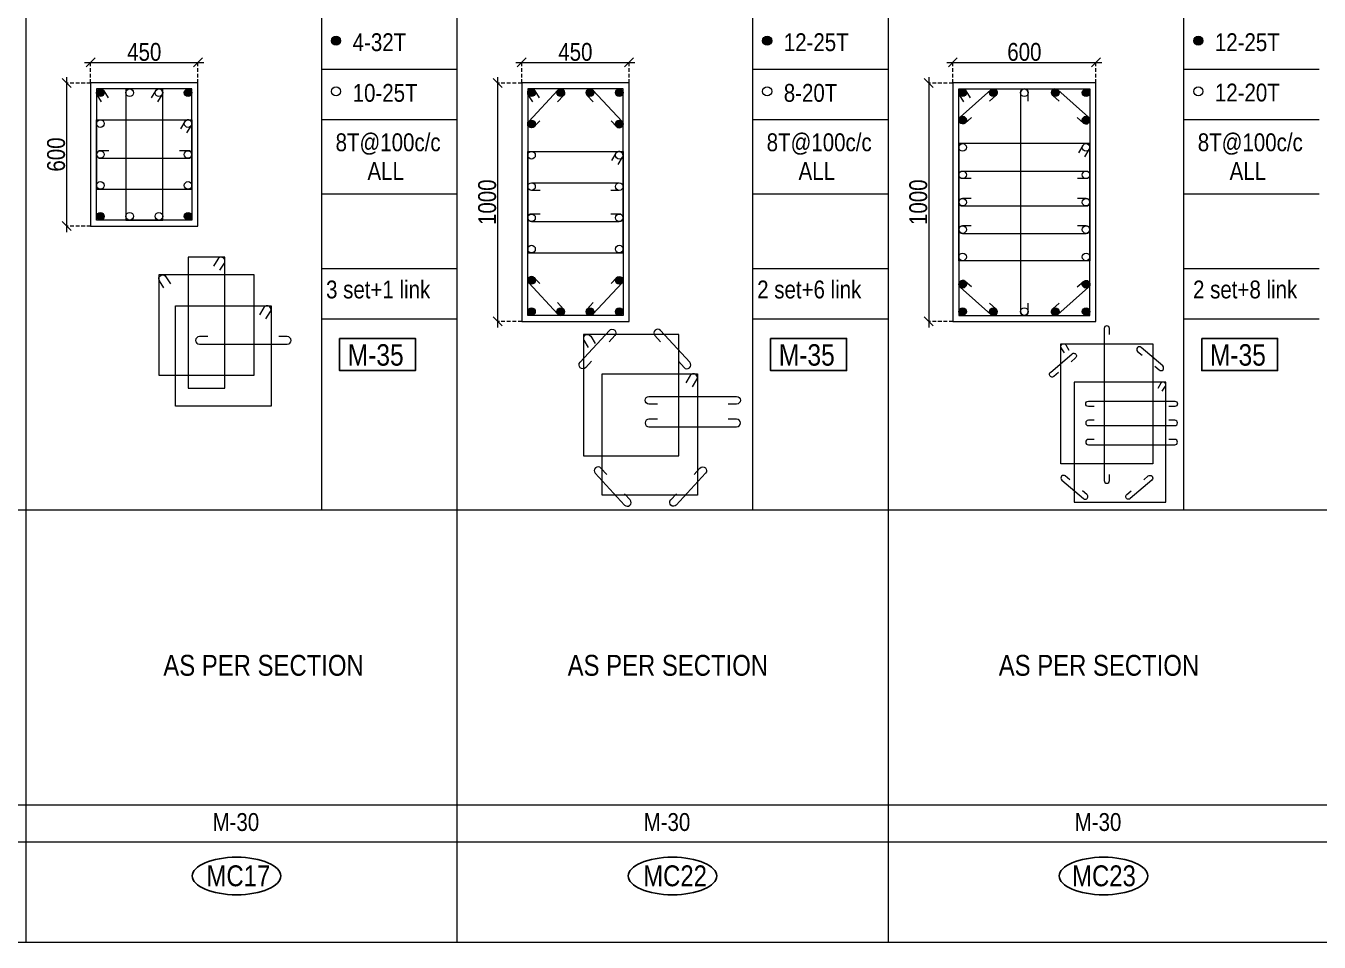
# Model space of a CAD drawing. Header units: millimetres. Extents: x 1112055 to 3390982, y -148532 to 766891.
# Drawn here: x 3125457 to 3147158, y 316778 to 332152 of the extents above; entities that cross this region are included whole.
import ezdxf
from ezdxf.enums import TextEntityAlignment as Align

# ---------------------------------------------------------------- set-up
doc = ezdxf.new("R2010")
doc.units = ezdxf.units.MM
doc.header["$PDMODE"] = 35
doc.header["$PDSIZE"] = -25
doc.linetypes.add('DASHED2', pattern=[0.375, 0.25, -0.125])
doc.linetypes.add('Hidden', pattern=[9.525, 6.35, -3.175])
for name, color, linetype, lineweight in [('B COL. SIZE DIM', 220, 'Continuous', 25), ('B COLSCH', 204, 'Continuous', 20), ('B COLUMN', 1, 'Hidden', 9), ('B STEEL', 34, 'Continuous', 15), ('B TITLE BLOCK', 250, 'Continuous', 0)]:
    doc.layers.add(name, color=color, linetype=linetype, lineweight=lineweight)
doc.layers.add('B TEXT', color=7, linetype='Continuous')
doc.styles.add('dim inside', font='romans.shx', dxfattribs={"width": 0.8, "height": 125})
doc.styles.add('SWINC', font='swissc.ttf')
doc.dimstyles.new('dim inside', dxfattribs={"dimtxt": 125, "dimasz": 100, "dimexe": 0, "dimexo": 0, "dimgap": 10, "dimtad": 0, "dimdec": 0, "dimzin": 0, "dimdsep": 46, "dimtxsty": 'dim inside', "dimblk": 'SMALL', "dimcen": 0.09, "dimadec": 0, "dimazin": 0, "dimtfac": 1, "dimtdec": 0, "dimtofl": 0, "dimtmove": 0, "dimatfit": 3, "dimfxl": 1, "dimtolj": 1, "dimtzin": 0, "dimarcsym": 2})

# ---------------------------------------------------------------- blocks, each defined once
blk = doc.blocks.new('_Oblique')
at = {"color": 0, "linetype": 'ByBlock', "lineweight": -2}
blk.add_line((-0.5, -0.5), (0.5, 0.5), dxfattribs=at)
blk = doc.blocks.new('*D4377')
at = {"layer": 'B COL. SIZE DIM', "color": 250, "lineweight": 9, "ltscale": 250, "transparency": 16777216}
blk.add_line((3133678, 331538), (3135678, 331538), dxfattribs=at)
at = {"layer": 'B COL. SIZE DIM', "color": 250, "linetype": 'DASHED2', "lineweight": 9, "ltscale": 250, "transparency": 16777216}
for p, q in [((3133778, 331193), (3133778, 331538)), ((3135578, 331193), (3135578, 331538))]:
    blk.add_line(p, q, dxfattribs=at)
at = {"layer": 'Defpoints', "color": 0, "transparency": 16777216}
for p in [(3135578, 331538), (3133778, 331193), (3135578, 331193)]:
    blk.add_point(p, dxfattribs=at)
at = {"layer": 'B COL. SIZE DIM', "color": 250, "lineweight": 9, "transparency": 16777216, "xscale": 150, "yscale": 150, "zscale": 150, "rotation": 180}
blk.add_blockref('_Oblique', (3133778, 331538), dxfattribs=at)
at = {"layer": 'B COL. SIZE DIM', "color": 250, "lineweight": 9, "transparency": 16777216, "xscale": 150, "yscale": 150, "zscale": 150}
blk.add_blockref('_Oblique', (3135578, 331538), dxfattribs=at)
at = {"layer": 'B COL. SIZE DIM', "color": 6, "transparency": 16777216, "insert": (3134678, 331713), "char_height": 300, "attachment_point": 5, "style": 'SWINC'}
blk.add_mtext('\\A1;450', dxfattribs=at)
blk = doc.blocks.new('*D4378')
at = {"layer": 'B COL. SIZE DIM', "color": 250, "lineweight": 9, "ltscale": 250, "transparency": 16777216}
blk.add_line((3133374, 331293), (3133374, 327093), dxfattribs=at)
at = {"layer": 'B COL. SIZE DIM', "color": 250, "linetype": 'DASHED2', "lineweight": 9, "ltscale": 250, "transparency": 16777216}
for p, q in [((3133778, 331193), (3133374, 331193)), ((3133778, 327193), (3133374, 327193))]:
    blk.add_line(p, q, dxfattribs=at)
at = {"layer": 'Defpoints', "color": 0, "transparency": 16777216}
for p in [(3133778, 331193), (3133374, 327193), (3133778, 327193)]:
    blk.add_point(p, dxfattribs=at)
at = {"layer": 'B COL. SIZE DIM', "color": 250, "lineweight": 9, "transparency": 16777216, "xscale": 150, "yscale": 150, "zscale": 150}
for p, rotation in [((3133374, 331193), 90), ((3133374, 327193), 270)]:
    blk.add_blockref('_Oblique', p, dxfattribs=dict(at, rotation=rotation))
at = {"layer": 'B COL. SIZE DIM', "color": 6, "transparency": 16777216, "insert": (3133199, 329193), "char_height": 300, "attachment_point": 5, "rotation": 90, "style": 'SWINC'}
blk.add_mtext('\\A1;1000', dxfattribs=at)
blk = doc.blocks.new('*D4120')
at = {"layer": 'B COL. SIZE DIM', "color": 250, "lineweight": 9, "ltscale": 250, "transparency": 16777216}
blk.add_line((3126444, 331538), (3128444, 331538), dxfattribs=at)
at = {"layer": 'B COL. SIZE DIM', "color": 250, "linetype": 'DASHED2', "lineweight": 9, "ltscale": 250, "transparency": 16777216}
for p, q in [((3126544, 331193), (3126544, 331538)), ((3128344, 331193), (3128344, 331538))]:
    blk.add_line(p, q, dxfattribs=at)
at = {"layer": 'Defpoints', "color": 0, "transparency": 16777216}
for p in [(3128344, 331538), (3126544, 331193), (3128344, 331193)]:
    blk.add_point(p, dxfattribs=at)
at = {"layer": 'B COL. SIZE DIM', "color": 250, "lineweight": 9, "transparency": 16777216, "xscale": 150, "yscale": 150, "zscale": 150, "rotation": 180}
blk.add_blockref('_Oblique', (3126544, 331538), dxfattribs=at)
at = {"layer": 'B COL. SIZE DIM', "color": 250, "lineweight": 9, "transparency": 16777216, "xscale": 150, "yscale": 150, "zscale": 150}
blk.add_blockref('_Oblique', (3128344, 331538), dxfattribs=at)
at = {"layer": 'B COL. SIZE DIM', "color": 6, "transparency": 16777216, "insert": (3127444, 331713), "char_height": 300, "attachment_point": 5, "style": 'SWINC'}
blk.add_mtext('\\A1;450', dxfattribs=at)
blk = doc.blocks.new('*D4121')
at = {"layer": 'B COL. SIZE DIM', "color": 250, "lineweight": 9, "ltscale": 250, "transparency": 16777216}
blk.add_line((3126141, 331293), (3126141, 328693), dxfattribs=at)
at = {"layer": 'B COL. SIZE DIM', "color": 250, "linetype": 'DASHED2', "lineweight": 9, "ltscale": 250, "transparency": 16777216}
for p, q in [((3126544, 331193), (3126141, 331193)), ((3126544, 328793), (3126141, 328793))]:
    blk.add_line(p, q, dxfattribs=at)
at = {"layer": 'Defpoints', "color": 0, "transparency": 16777216}
for p in [(3126544, 331193), (3126141, 328793), (3126544, 328793)]:
    blk.add_point(p, dxfattribs=at)
at = {"layer": 'B COL. SIZE DIM', "color": 250, "lineweight": 9, "transparency": 16777216, "xscale": 150, "yscale": 150, "zscale": 150}
for p, rotation in [((3126141, 331193), 90), ((3126141, 328793), 270)]:
    blk.add_blockref('_Oblique', p, dxfattribs=dict(at, rotation=rotation))
at = {"layer": 'B COL. SIZE DIM', "color": 6, "transparency": 16777216, "insert": (3125966, 329993), "char_height": 300, "attachment_point": 5, "rotation": 90, "style": 'SWINC'}
blk.add_mtext('\\A1;600', dxfattribs=at)
blk = doc.blocks.new('*D4124')
at = {"layer": 'B COL. SIZE DIM', "color": 250, "lineweight": 9, "ltscale": 250, "transparency": 16777216}
blk.add_line((3140912, 331538), (3143512, 331538), dxfattribs=at)
at = {"layer": 'B COL. SIZE DIM', "color": 250, "linetype": 'DASHED2', "lineweight": 9, "ltscale": 250, "transparency": 16777216}
for p, q in [((3141012, 331193), (3141012, 331538)), ((3143412, 331193), (3143412, 331538))]:
    blk.add_line(p, q, dxfattribs=at)
at = {"layer": 'Defpoints', "color": 0, "transparency": 16777216}
for p in [(3143412, 331538), (3141012, 331193), (3143412, 331193)]:
    blk.add_point(p, dxfattribs=at)
at = {"layer": 'B COL. SIZE DIM', "color": 250, "lineweight": 9, "transparency": 16777216, "xscale": 150, "yscale": 150, "zscale": 150, "rotation": 180}
blk.add_blockref('_Oblique', (3141012, 331538), dxfattribs=at)
at = {"layer": 'B COL. SIZE DIM', "color": 250, "lineweight": 9, "transparency": 16777216, "xscale": 150, "yscale": 150, "zscale": 150}
blk.add_blockref('_Oblique', (3143412, 331538), dxfattribs=at)
at = {"layer": 'B COL. SIZE DIM', "color": 6, "transparency": 16777216, "insert": (3142212, 331713), "char_height": 300, "attachment_point": 5, "style": 'SWINC'}
blk.add_mtext('\\A1;600', dxfattribs=at)
blk = doc.blocks.new('*D4125')
at = {"layer": 'B COL. SIZE DIM', "color": 250, "lineweight": 9, "ltscale": 250, "transparency": 16777216}
blk.add_line((3140608, 331293), (3140608, 327093), dxfattribs=at)
at = {"layer": 'B COL. SIZE DIM', "color": 250, "linetype": 'DASHED2', "lineweight": 9, "ltscale": 250, "transparency": 16777216}
for p, q in [((3141012, 331193), (3140608, 331193)), ((3141012, 327193), (3140608, 327193))]:
    blk.add_line(p, q, dxfattribs=at)
at = {"layer": 'Defpoints', "color": 0, "transparency": 16777216}
for p in [(3141012, 331193), (3140608, 327193), (3141012, 327193)]:
    blk.add_point(p, dxfattribs=at)
at = {"layer": 'B COL. SIZE DIM', "color": 250, "lineweight": 9, "transparency": 16777216, "xscale": 150, "yscale": 150, "zscale": 150}
for p, rotation in [((3140608, 331193), 90), ((3140608, 327193), 270)]:
    blk.add_blockref('_Oblique', p, dxfattribs=dict(at, rotation=rotation))
at = {"layer": 'B COL. SIZE DIM', "color": 6, "transparency": 16777216, "insert": (3140433, 329193), "char_height": 300, "attachment_point": 5, "rotation": 90, "style": 'SWINC'}
blk.add_mtext('\\A1;1000', dxfattribs=at)

msp = doc.modelspace()

# ---------------------------------------------------------------- hatches: boundary and pattern name
at = {"layer": 'B STEEL', "lineweight": 9, "ltscale": 0.5}
h = msp.add_hatch(color=34, dxfattribs=at)
edge = h.paths.add_edge_path()
edge.add_arc((3130662.8, 331902.6), 76.8, 0, 360)
h = msp.add_hatch(color=34, dxfattribs=at)
edge = h.paths.add_edge_path()
edge.add_arc((3137896.4, 331902.6), 76.8, 0, 360)
h = msp.add_hatch(color=34, dxfattribs=at)
edge = h.paths.add_edge_path()
edge.add_arc((3145129.9, 331902.6), 76.8, 0, 360)
h = msp.add_hatch(color=34, dxfattribs=at)
edge = h.paths.add_edge_path()
edge.add_arc((3126708.5, 331029.4), 64, 0, 360)
h = msp.add_hatch(color=34, dxfattribs=at)
edge = h.paths.add_edge_path()
edge.add_arc((3128180.4, 331029.4), 64, 180, 540, ccw=False)
h = msp.add_hatch(color=34, dxfattribs=at)
edge = h.paths.add_edge_path()
edge.add_arc((3133942, 331029.4), 64, 0, 360)
h = msp.add_hatch(color=34, dxfattribs=at)
edge = h.paths.add_edge_path()
edge.add_arc((3134432.7, 331029.4), 64, 180, 540, ccw=False)
h = msp.add_hatch(color=34, dxfattribs=at)
edge = h.paths.add_edge_path()
edge.add_arc((3134923.3, 331029.4), 64, 180, 540, ccw=False)
h = msp.add_hatch(color=34, dxfattribs=at)
edge = h.paths.add_edge_path()
edge.add_arc((3135414, 331029.4), 64, 180, 540, ccw=False)
h = msp.add_hatch(color=34, dxfattribs=at)
edge = h.paths.add_edge_path()
edge.add_arc((3141175.6, 331029.4), 64, 0, 360)
at = {"layer": 'B STEEL', "lineweight": 30}
h = msp.add_hatch(color=34, dxfattribs=at)
edge = h.paths.add_edge_path()
edge.add_arc((3141693.6, 331029.4), 64, 0, 360)
h = msp.add_hatch(color=34, dxfattribs=at)
edge = h.paths.add_edge_path()
edge.add_arc((3142729.5, 331029.4), 64, 0, 360)
at = {"layer": 'B STEEL', "lineweight": 9, "ltscale": 0.5}
h = msp.add_hatch(color=34, dxfattribs=at)
edge = h.paths.add_edge_path()
edge.add_arc((3143247.5, 331029.4), 64, 180, 540, ccw=False)
h = msp.add_hatch(color=34, dxfattribs=at)
edge = h.paths.add_edge_path()
edge.add_arc((3133942, 330504.8), 64, 0, 360, ccw=False)
h = msp.add_hatch(color=34, dxfattribs=at)
edge = h.paths.add_edge_path()
edge.add_arc((3135414, 330504.8), 64, -180, 180)
at = {"layer": 'B STEEL', "lineweight": 30}
h = msp.add_hatch(color=34, dxfattribs=at)
edge = h.paths.add_edge_path()
edge.add_arc((3141175.6, 330570.4), 64, 0, 360)
h = msp.add_hatch(color=34, dxfattribs=at)
edge = h.paths.add_edge_path()
edge.add_arc((3143247.5, 330570.4), 64, 0, 360)
at = {"layer": 'B STEEL', "lineweight": 9, "ltscale": 0.5}
h = msp.add_hatch(color=34, dxfattribs=at)
edge = h.paths.add_edge_path()
edge.add_arc((3126708.5, 328957.4), 64, 0, 360, ccw=False)
h = msp.add_hatch(color=34, dxfattribs=at)
edge = h.paths.add_edge_path()
edge.add_arc((3128180.4, 328957.4), 64, -180, 180)
h = msp.add_hatch(color=34, dxfattribs=at)
edge = h.paths.add_edge_path()
edge.add_arc((3133942, 327882), 64, 0, 360, ccw=False)
h = msp.add_hatch(color=34, dxfattribs=at)
edge = h.paths.add_edge_path()
edge.add_arc((3135414, 327882), 64, -180, 180)
at = {"layer": 'B STEEL', "lineweight": 30}
h = msp.add_hatch(color=34, dxfattribs=at)
edge = h.paths.add_edge_path()
edge.add_arc((3141175.6, 327816.4), 64, 0, 360)
h = msp.add_hatch(color=34, dxfattribs=at)
edge = h.paths.add_edge_path()
edge.add_arc((3143247.5, 327816.4), 64, 0, 360)
at = {"layer": 'B STEEL', "lineweight": 9, "ltscale": 0.5}
h = msp.add_hatch(color=34, dxfattribs=at)
edge = h.paths.add_edge_path()
edge.add_arc((3133942, 327357.4), 64, 0, 360, ccw=False)
h = msp.add_hatch(color=34, dxfattribs=at)
edge = h.paths.add_edge_path()
edge.add_arc((3134432.7, 327357.4), 64, -180, 180)
h = msp.add_hatch(color=34, dxfattribs=at)
edge = h.paths.add_edge_path()
edge.add_arc((3134923.3, 327357.4), 64, -180, 180)
h = msp.add_hatch(color=34, dxfattribs=at)
edge = h.paths.add_edge_path()
edge.add_arc((3135414, 327357.4), 64, -180, 180)
h = msp.add_hatch(color=34, dxfattribs=at)
edge = h.paths.add_edge_path()
edge.add_arc((3141175.6, 327357.4), 64, 0, 360, ccw=False)
at = {"layer": 'B STEEL', "lineweight": 30}
h = msp.add_hatch(color=34, dxfattribs=at)
edge = h.paths.add_edge_path()
edge.add_arc((3141693.6, 327357.4), 64, 0, 360)
h = msp.add_hatch(color=34, dxfattribs=at)
edge = h.paths.add_edge_path()
edge.add_arc((3142729.5, 327357.4), 64, 0, 360)
at = {"layer": 'B STEEL', "lineweight": 9, "ltscale": 0.5}
h = msp.add_hatch(color=34, dxfattribs=at)
edge = h.paths.add_edge_path()
edge.add_arc((3143247.5, 327357.4), 64, -180, 180)

# ---------------------------------------------------------------- linework, layer by layer
at = {"layer": 'B COLSCH', "color": 250, "lineweight": 0}
for p, q in [((3125457.4, 373470.1), (3125457.4, 316778.4)), ((3130416.5, 373470.1), (3130416.5, 324031)), ((3132690.9, 373470.1), (3132690.9, 316778.4)), ((3137650.1, 373470.1), (3137650.1, 324031)), ((3139924.5, 373470.1), (3139924.5, 316778.4)), ((3144883.6, 373470.1), (3144883.6, 324031)), ((3130416.5, 331425.9), (3132690.9, 331425.9)), ((3137650.1, 331425.9), (3139924.5, 331425.9)), ((3144883.6, 331425.9), (3147158, 331425.9)), ((3130416.5, 330580.9), (3132690.9, 330580.9)), ((3137650.1, 330580.9), (3139924.5, 330580.9)), ((3144883.6, 330580.9), (3147158, 330580.9)), ((3130416.5, 329331.1), (3132690.9, 329331.1)), ((3137650.1, 329331.1), (3139924.5, 329331.1)), ((3144883.6, 329331.1), (3147158, 329331.1)), ((3130416.5, 328081.4), (3132690.9, 328081.4)), ((3137650.1, 328081.4), (3139924.5, 328081.4)), ((3144883.6, 328081.4), (3147158, 328081.4)), ((3130416.5, 327236.4), (3132690.9, 327236.4)), ((3137650.1, 327236.4), (3139924.5, 327236.4)), ((3144883.6, 327236.4), (3147158, 327236.4)), ((3099096.2, 324031), (3161625.1, 324031)), ((3099096.2, 319080.1), (3161625.1, 319080.1)), ((3099096.2, 318461.3), (3161625.1, 318461.3)), ((3099096.2, 316778.4), (3161625.1, 316778.4))]:
    msp.add_line(p, q, dxfattribs=at)
at = {"layer": 'B COLUMN', "color": 1, "linetype": 'ByBlock', "lineweight": 20}
for points in [[(3126544.5, 328793.4), (3128344.5, 328793.4), (3128344.5, 331193.4), (3126544.5, 331193.4)], [(3133778, 327193.4), (3135578, 327193.4), (3135578, 331193.4), (3133778, 331193.4)], [(3141011.5, 327193.4), (3143411.5, 327193.4), (3143411.5, 331193.4), (3141011.5, 331193.4)]]:
    msp.add_lwpolyline(points, close=True, dxfattribs=at)
at = {"layer": 'B STEEL', "color": 34, "lineweight": 9, "ltscale": 0.5}
for points in [[(3126644.5, 329411.4), (3128244.5, 329411.4), (3128244.5, 331093.4), (3126644.5, 331093.4)], [(3127135.1, 328893.4), (3127753.8, 328893.4), (3127753.8, 331093.4), (3127135.1, 331093.4)], [(3133878, 328342.5), (3135478, 328342.5), (3135478, 331093.4), (3133878, 331093.4)], [(3143311.5, 328211.4), (3141111.5, 328211.4), (3141111.5, 331093.4), (3143311.5, 331093.4)], [(3126644.5, 330575.4), (3128244.5, 330575.4), (3128244.5, 328893.4), (3126644.5, 328893.4)], [(3143311.5, 330175.4), (3141111.5, 330175.4), (3141111.5, 327293.4), (3143311.5, 327293.4)], [(3133878, 330044.3), (3135478, 330044.3), (3135478, 327293.4), (3133878, 327293.4)], [(3128179.8, 326070.6), (3128798.5, 326070.6), (3128798.5, 328270.6), (3128179.8, 328270.6)], [(3127689.1, 326291.6), (3129289.1, 326291.6), (3129289.1, 327973.6), (3127689.1, 327973.6)], [(3127970.8, 327455.7), (3129570.8, 327455.7), (3129570.8, 325773.6), (3127970.8, 325773.6)], [(3134816.5, 324939.4), (3136416.5, 324939.4), (3136416.5, 326976), (3134816.5, 326976)], [(3144365.2, 324801.5), (3142825.2, 324801.5), (3142825.2, 326818.9), (3144365.2, 326818.9)], [(3135125, 326316.2), (3136725, 326316.2), (3136725, 324279.6), (3135125, 324279.6)], [(3144585.6, 326176.3), (3143045.6, 326176.3), (3143045.6, 324158.9), (3144585.6, 324158.9)]]:
    msp.add_lwpolyline(points, close=True, dxfattribs=at)
for points in [[(3126728.7, 330874.4), (3126654, 330995.8, -1), (3126763, 331062.9), (3126837.8, 330941.5)], [(3127669.5, 330874.4), (3127744.3, 330995.8, 1), (3127635.3, 331062.9), (3127560.5, 330941.5)], [(3133962.3, 330874.4), (3133887.5, 330995.8, -1), (3133996.5, 331062.9), (3134071.3, 330941.5)], [(3134079.6, 330558.2), (3133989.2, 330461.5, -1), (3133894.9, 330548.1), (3134385.5, 331072.7, -1), (3134479.8, 330986.1), (3134377.8, 330877)], [(3135276.4, 330558.2), (3135366.8, 330461.5, 1), (3135461.1, 330548.1), (3134970.5, 331072.7, 1), (3134876.2, 330986.1), (3134978.2, 330877)], [(3141195.8, 330874.4), (3141121, 330995.8, -1), (3141230.1, 331062.9), (3141304.8, 330941.5)], [(3141325.5, 330614.8), (3141217.3, 330521.8, -1), (3141133.8, 330618.9), (3141651.8, 331077.9, -1), (3141735.3, 330980.8), (3141627.1, 330887.9)], [(3142275.6, 330886.7), (3142275.6, 331029.4, 1), (3142147.5, 331029.4), (3142147.5, 327357.4, 1), (3142275.6, 327357.4), (3142275.6, 327500.1)], [(3143097.6, 330614.8), (3143205.8, 330521.8, 1), (3143289.3, 330618.9), (3142771.3, 331077.9, 1), (3142687.8, 330980.8), (3142796, 330887.9)], [(3128160.2, 330356.4), (3128235, 330477.8, 1), (3128125.9, 330545), (3128051.1, 330423.5)], [(3143227.3, 329956.4), (3143302, 330077.8, 1), (3143193, 330145), (3143118.2, 330023.5)], [(3126851.1, 330057.4), (3126708.5, 330057.4, 1), (3126708.5, 329929.4), (3128180.4, 329929.4, 1), (3128180.4, 330057.4), (3128037.8, 330057.4)], [(3135393.7, 329825.2), (3135468.5, 329946.7, 1), (3135359.5, 330013.8), (3135284.7, 329892.3)], [(3141318.2, 329588.4), (3141175.6, 329588.4, -1), (3141175.6, 329716.4), (3143247.5, 329716.4, -1), (3143247.5, 329588.4), (3143104.9, 329588.4)], [(3134084.7, 329391.7), (3133942, 329391.7, -1), (3133942, 329519.7), (3135414, 329519.7, -1), (3135414, 329391.7), (3135271.3, 329391.7)], [(3141318.2, 329257.4), (3141175.6, 329257.4, 1), (3141175.6, 329129.4), (3143247.5, 329129.4, 1), (3143247.5, 329257.4), (3143104.9, 329257.4)], [(3134084.7, 328995.1), (3133942, 328995.1, 1), (3133942, 328867.1), (3135414, 328867.1, 1), (3135414, 328995.1), (3135271.3, 328995.1)], [(3141318.2, 328798.4), (3141175.6, 328798.4, 1), (3141175.6, 328670.4), (3143247.5, 328670.4, 1), (3143247.5, 328798.4), (3143104.9, 328798.4)], [(3128714.2, 328051.6), (3128789, 328173, 1), (3128679.9, 328240.1), (3128605.2, 328118.7)], [(3127773.4, 327754.6), (3127698.6, 327876.1, -1), (3127807.7, 327943.2), (3127882.4, 327821.7)], [(3134079.6, 327828.6), (3133989.2, 327925.3, 1), (3133894.9, 327838.7), (3134385.5, 327314.1, 1), (3134479.8, 327400.7), (3134377.8, 327509.8)], [(3135276.4, 327828.6), (3135366.8, 327925.3, -1), (3135461.1, 327838.7), (3134970.5, 327314.1, -1), (3134876.2, 327400.7), (3134978.2, 327509.8)], [(3141325.5, 327772), (3141217.3, 327865, 1), (3141133.8, 327767.9), (3141651.8, 327308.9, 1), (3141735.3, 327406), (3141627.1, 327498.9)], [(3143097.6, 327772), (3143205.8, 327865, -1), (3143289.3, 327767.9), (3142771.3, 327308.9, -1), (3142687.8, 327406), (3142796, 327498.9)], [(3129486.5, 327236.6), (3129561.3, 327358.1, 1), (3129452.3, 327425.2), (3129377.5, 327303.7)], [(3134947.9, 326525.2), (3134851.4, 326420.1, -1), (3134757.1, 326506.7), (3135247.8, 327041.1, -1), (3135342.1, 326954.5), (3135245.6, 326849.5)], [(3136405.7, 326525.2), (3136502.2, 326420.1, 1), (3136596.5, 326506.7), (3136105.8, 327041.1, 1), (3136011.5, 326954.5), (3136108, 326849.5)], [(3143640, 326973.9), (3143640, 327073.7, 1), (3143550.4, 327073.7), (3143550.4, 324522.5, 1), (3143640, 324522.5), (3143640, 324622.4)], [(3128513.1, 326937.7), (3128370.4, 326937.7, 1), (3128370.4, 326809.6), (3129842.4, 326809.6, 1), (3129842.4, 326937.7), (3129699.8, 326937.7)], [(3134900.7, 326756.9), (3134826, 326878.4, -1), (3134935, 326945.5), (3135009.8, 326824.1)], [(3142884.2, 326665.6), (3142831.9, 326750.6, -1), (3142908.2, 326797.6), (3142960.5, 326712.5)], [(3142783.2, 326334.3), (3142707.5, 326269.2, -1), (3142649.1, 326337.2), (3143011.6, 326648.9, -1), (3143070.1, 326580.9), (3142994.4, 326515.8)], [(3144399.6, 326443.3), (3144475.3, 326378.2, 1), (3144533.7, 326446.2), (3144171.1, 326757.9, 1), (3144112.7, 326689.9), (3144188.4, 326624.8)], [(3136640.8, 326097.1), (3136715.5, 326218.6, 1), (3136606.5, 326285.7), (3136531.7, 326164.2)], [(3144526.6, 326023), (3144578.9, 326108, 1), (3144502.6, 326155), (3144450.3, 326070)], [(3136054.5, 325806.4), (3135911.9, 325806.4, -1), (3135911.9, 325934.5), (3137383.8, 325934.5, -1), (3137383.8, 325806.4), (3137241.2, 325806.4)], [(3143385.8, 325765.4), (3143285.9, 325765.4, -1), (3143285.9, 325855), (3144736.3, 325855, -1), (3144736.3, 325765.4), (3144636.5, 325765.4)], [(3136054.5, 325552.8), (3135911.9, 325552.8, 1), (3135911.9, 325424.7), (3137383.8, 325424.7, 1), (3137383.8, 325552.8), (3137241.2, 325552.8)], [(3143385.8, 325533.7), (3143285.9, 325533.7, 1), (3143285.9, 325444.1), (3144736.3, 325444.1, 1), (3144736.3, 325533.7), (3144636.5, 325533.7)], [(3143385.8, 325212.4), (3143285.9, 325212.4, 1), (3143285.9, 325122.8), (3144736.3, 325122.8, 1), (3144736.3, 325212.4), (3144636.5, 325212.4)], [(3135203.5, 324626.9), (3135107, 324732, 1), (3135012.7, 324645.4), (3135503.4, 324111, 1), (3135597.7, 324197.6), (3135501.2, 324302.7)], [(3136671.9, 324626.9), (3136768.4, 324732, -1), (3136862.7, 324645.4), (3136372, 324111, -1), (3136277.7, 324197.6), (3136374.2, 324302.7)], [(3142975, 324534.2), (3142899.3, 324599.3, 1), (3142840.8, 324531.4), (3143203.4, 324219.6, 1), (3143261.9, 324287.6), (3143186.1, 324352.7)], [(3144215.5, 324534.2), (3144291.2, 324599.3, -1), (3144349.6, 324531.4), (3143987, 324219.6, -1), (3143928.6, 324287.6), (3144004.3, 324352.7)]]:
    msp.add_lwpolyline(points, format="xyb", dxfattribs=at)
for centre, radius in [((3130662.8, 331902.6), 76.8), ((3137896.4, 331902.6), 76.8), ((3145129.9, 331902.6), 76.8), ((3126708.5, 331029.4), 64), ((3127199.1, 331029.4), 64), ((3127689.8, 331029.4), 64), ((3128180.4, 331029.4), 64), ((3130662.8, 331052.3), 76.8), ((3133942, 331029.4), 64), ((3134432.7, 331029.4), 64), ((3134923.3, 331029.4), 64), ((3135414, 331029.4), 64), ((3137896.4, 331052.3), 76.8), ((3141175.6, 331029.4), 64), ((3141693.6, 331029.4), 64), ((3142211.5, 331029.4), 64), ((3142729.5, 331029.4), 64), ((3143247.5, 331029.4), 64), ((3145129.9, 331052.3), 76.8), ((3126708.5, 330511.4), 64), ((3128180.4, 330511.4), 64), ((3133942, 330504.8), 64), ((3135414, 330504.8), 64), ((3141175.6, 330570.4), 64), ((3143247.5, 330570.4), 64), ((3141175.6, 330111.4), 64), ((3143247.5, 330111.4), 64), ((3126708.5, 329993.4), 64), ((3128180.4, 329993.4), 64), ((3133942, 329980.3), 64), ((3135414, 329980.3), 64), ((3141175.6, 329652.4), 64), ((3143247.5, 329652.4), 64), ((3126708.5, 329475.4), 64), ((3128180.4, 329475.4), 64), ((3133942, 329455.7), 64), ((3135414, 329455.7), 64), ((3141175.6, 329193.4), 64), ((3143247.5, 329193.4), 64), ((3126708.5, 328957.4), 64), ((3127199.1, 328957.4), 64), ((3127689.8, 328957.4), 64), ((3128180.4, 328957.4), 64), ((3133942, 328931.1), 64), ((3135414, 328931.1), 64), ((3141175.6, 328734.4), 64), ((3143247.5, 328734.4), 64), ((3133942, 328406.6), 64), ((3135414, 328406.6), 64), ((3141175.6, 328275.4), 64), ((3143247.5, 328275.4), 64), ((3133942, 327882), 64), ((3135414, 327882), 64), ((3141175.6, 327816.4), 64), ((3143247.5, 327816.4), 64), ((3133942, 327357.4), 64), ((3134432.7, 327357.4), 64), ((3134923.3, 327357.4), 64), ((3135414, 327357.4), 64), ((3141175.6, 327357.4), 64), ((3141693.6, 327357.4), 64), ((3142211.5, 327357.4), 64), ((3142729.5, 327357.4), 64), ((3143247.5, 327357.4), 64)]:
    msp.add_circle(centre, radius, dxfattribs=at)
at = {"layer": 'B TEXT', "color": 1}
for points in [[(3130720.2, 326907.3), (3131994.8, 326907.3), (3131994.8, 326369.3), (3130720.2, 326369.3)], [(3137953.7, 326907.3), (3139228.3, 326907.3), (3139228.3, 326369.3), (3137953.7, 326369.3)], [(3145187.3, 326907.3), (3146461.9, 326907.3), (3146461.9, 326369.3), (3145187.3, 326369.3)]]:
    msp.add_lwpolyline(points, close=True, dxfattribs=at)
at = {"layer": 'B TEXT', "color": 250}
for centre in [(3128993.2, 317888.1), (3136307.7, 317888.1), (3143541.2, 317888.1)]:
    msp.add_ellipse(centre, major_axis=(743.4, 0), ratio=0.4237999, dxfattribs=at)

# ---------------------------------------------------------------- texts
at = {"layer": 'B TEXT', "style": 'SWINC'}
for s, p in [('4-32T', (3130941.3, 331728)), ('12-25T', (3138174.9, 331728)), ('12-25T', (3145408.4, 331728)), ('10-25T', (3130941.3, 330877.7)), ('8-20T', (3138174.9, 330877.7)), ('12-20T', (3145408.4, 330883)), ('8T@100c/c', (3130654.4, 330048.2)), ('8T@100c/c', (3137887.9, 330048.2)), ('8T@100c/c', (3145121.5, 330048.2)), ('ALL', (3131189.1, 329566.4)), ('ALL', (3138422.7, 329566.4)), ('ALL', (3145656.2, 329566.4)), ('3 set+1 link', (3130494.7, 327578.9)), ('2 set+6 link', (3137728.3, 327578.9)), ('2 set+8 link', (3145042.3, 327578.9))]:
    msp.add_text(s, height=300, dxfattribs=at).set_placement(p)
at = {"layer": 'B TEXT', "color": 1, "style": 'SWINC'}
for p in [(3130857.6, 326342.8), (3138091.1, 326342.8), (3145324.7, 326342.8)]:
    msp.add_text('M-35', height=360, dxfattribs=at).set_placement(p, align=Align.BOTTOM_LEFT)
at = {"layer": 'B TEXT', "color": 6, "style": 'SWINC'}
for s, p in [('AS PER SECTION', (3127763.8, 321247.9)), ('AS PER SECTION', (3134548.1, 321247.9)), ('AS PER SECTION', (3141781.7, 321247.9)), ('MC17', (3128488.9, 317716.1)), ('MC22', (3135816.6, 317716.1)), ('MC23', (3143013.6, 317716.1))]:
    msp.add_text(s, height=350, dxfattribs=at).set_placement(p)
at = {"layer": 'B TEXT', "style": 'SWINC'}
for p in [(3128589.4, 318553.6), (3135823, 318553.6), (3143056.5, 318553.6)]:
    msp.add_text('M-30', height=300, dxfattribs=at).set_placement(p, align=Align.BOTTOM_LEFT)
at = {"layer": 'B TITLE BLOCK', "color": 251, "attachment_point": 2, "style": 'SWINC'}
for width, heights, insert, char_height in [(758153.186, [106642.9], (3349947.6, 325224.3), 289.947), (667332.186, [93867.9], (3192158.8, 318221.9), 344.539)]:
    msp.add_mtext_dynamic_manual_height_columns('\\pxsm1,qj;{\\fBankGothic Lt BT|b0|i0|c0|p34;BHOOMI\\P\\ps*,q*;\\fGost|b0|i0|c0|p2;\\H0.8x;- CONSULTANTS -\\C1; }', width=width, gutter_width=0, heights=heights, dxfattribs=dict(at, insert=insert, char_height=char_height))

# ---------------------------------------------------------------- dimensions: what is measured, and where the dimension line sits
at = {"layer": 'B COL. SIZE DIM', "color": 250, "ltscale": 250}
for base, p1, p2, picture, middle in [((3128344.5, 331538.4), (3126544.5, 331193.4), (3128344.5, 331193.4), '*D4120', (3127444.5, 331713.4)), ((3135578, 331538.4), (3133778, 331193.4), (3135578, 331193.4), '*D4377', (3134678, 331713.4)), ((3143411.5, 331538.4), (3141011.5, 331193.4), (3143411.5, 331193.4), '*D4124', (3142211.5, 331713.4))]:
    dim = msp.add_linear_dim(base=base, p1=p1, p2=p2, dimstyle='dim inside', override={"dimtxt": 300, "dimasz": 150, "dimgap": 25, "dimtad": 3, "dimlfac": 0.25, "dimtxsty": 'SWINC', "dimblk1": 'Oblique', "dimblk2": 'Oblique', "dimsah": 1, "dimdle": 100, "dimclrd": 250, "dimclre": 250, "dimclrt": 6, "dimfxl": 1000, "dimlwd": 9, "dimlwe": 9}, dxfattribs=at)
    dim.commit()
    dim.dimension.update_dxf_attribs({"geometry": picture, "text_midpoint": middle})
for base, p1, p2, picture, middle in [((3126140.6, 328793.4), (3126544.5, 331193.4), (3126544.5, 328793.4), '*D4121', (3125965.6, 329993.4)), ((3133374.1, 327193.4), (3133778, 331193.4), (3133778, 327193.4), '*D4378', (3133199.1, 329193.4)), ((3140607.7, 327193.4), (3141011.5, 331193.4), (3141011.5, 327193.4), '*D4125', (3140432.7, 329193.4))]:
    dim = msp.add_linear_dim(base=base, p1=p1, p2=p2, angle=90, dimstyle='dim inside', override={"dimtxt": 300, "dimasz": 150, "dimgap": 25, "dimtad": 3, "dimlfac": 0.25, "dimtxsty": 'SWINC', "dimblk1": 'Oblique', "dimblk2": 'Oblique', "dimsah": 1, "dimdle": 100, "dimclrd": 250, "dimclre": 250, "dimclrt": 6, "dimfxl": 1000, "dimlwd": 9, "dimlwe": 9}, dxfattribs=at)
    dim.commit()
    dim.dimension.update_dxf_attribs({"geometry": picture, "text_midpoint": middle})

doc.saveas('drawing.dxf')
